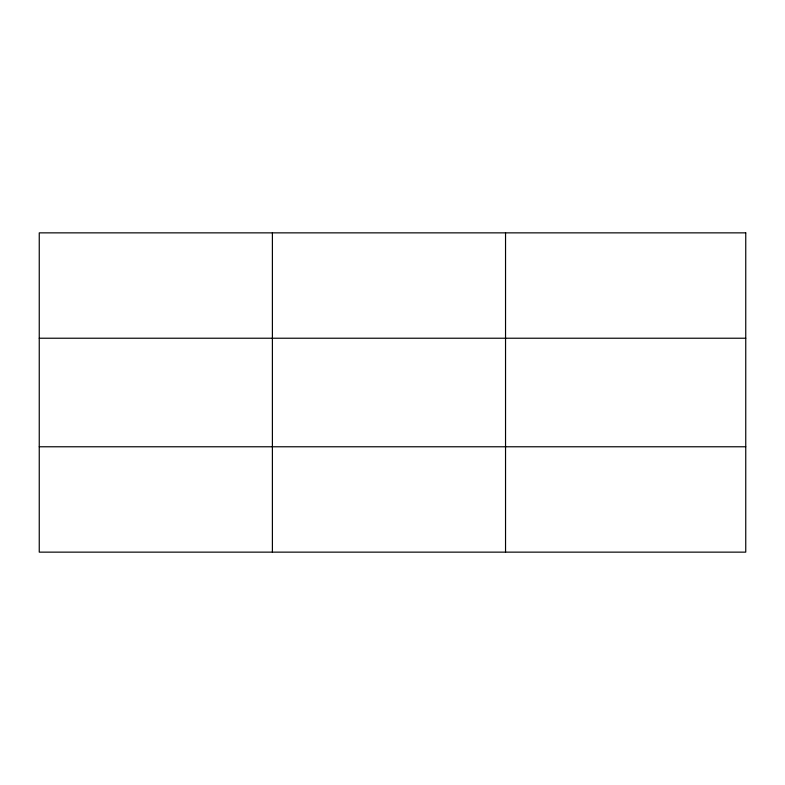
<?xml version="1.0" encoding="UTF-8"?>
<svg xmlns="http://www.w3.org/2000/svg" width="785" height="785" viewBox="0 0 785 785"><rect width="100%" height="100%" fill="white"/><g stroke="black" fill="none" stroke-linecap="round" stroke-linejoin="round"><path stroke-width="1.18" d="M272.395 232.86L272.395 552.14M505.54 232.86L505.54 552.14M39.25 338.227L745.75 338.227M39.25 446.773L745.75 446.773M745.75 232.86L745.75 552.14L39.25 552.14L39.25 232.86L745.75 232.86"/></g></svg>
